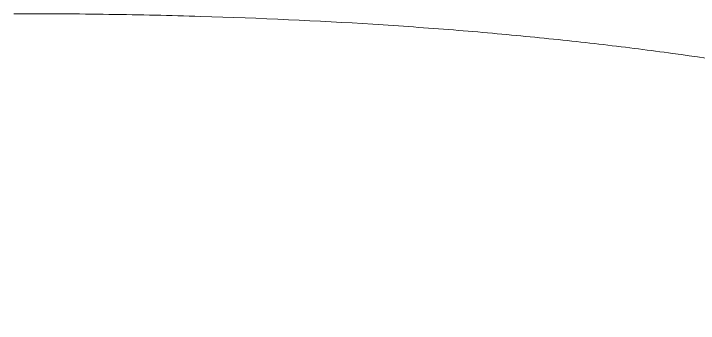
# Model space of a CAD drawing. Extents: x 1155 to 2284, y 0 to 827.
# Drawn here: x 1671.5 to 1693.5, y 550.03 to 559.99 of the extents above; entities that cross this region are included whole.
import ezdxf

# ---------------------------------------------------------------- set-up
doc = ezdxf.new("R2010")
doc.units = 0
doc.header["$LTSCALE"] = 3
doc.header["$MEASUREMENT"] = 0
doc.layers.add('1', color=7, linetype='CONTINUOUS')

msp = doc.modelspace()

# ---------------------------------------------------------------- linework, layer by layer
at = {"layer": '1', "color": 7, "linetype": 'Continuous', "lineweight": 18}
msp.add_open_spline([(1671.501, 559.988), (1672.54, 559.988), (1673.56, 559.981), (1675.562, 559.952), (1676.543, 559.93), (1679.429, 559.844), (1681.275, 559.759), (1683.924, 559.593), (1684.787, 559.531), (1686.473, 559.397), (1687.297, 559.323), (1688.902, 559.166), (1689.685, 559.082), (1691.209, 558.903), (1691.951, 558.809), (1694.115, 558.512), (1695.476, 558.297), (1698.032, 557.841), (1699.227, 557.601), (1700.618, 557.293), (1701.028, 557.2), (1701.443, 557.102), (1701.599, 557.065), (1701.624, 557.059), (1701.634, 557.056), (1701.635, 557.056), (1701.636, 557.056), (1701.636, 557.056), (1701.637, 557.056), (1701.637, 557.056), (1701.642, 557.054), (1701.655, 557.051), (1701.733, 557.033), (1701.937, 556.983), (1703.173, 556.68), (1704.301, 556.373), (1706.237, 555.799), (1707.17, 555.498), (1708.964, 554.87), (1709.825, 554.544), (1711.061, 554.038), (1711.464, 553.867), (1712.251, 553.52), (1712.635, 553.343), (1713.76, 552.809), (1714.472, 552.444), (1715.822, 551.705), (1716.46, 551.33), (1717.662, 550.575), (1718.227, 550.195), (1719.286, 549.438), (1719.78, 549.061), (1720.703, 548.316), (1721.132, 547.948), (1721.928, 547.226), (1722.296, 546.872), (1722.976, 546.185), (1723.289, 545.851), (1723.864, 545.209), (1724.127, 544.9), (1724.489, 544.458), (1724.604, 544.314), (1724.728, 544.156), (1724.749, 544.13), (1724.769, 544.104), (1724.778, 544.093), (1724.779, 544.091), (1724.782, 544.087), (1724.787, 544.081), (1724.818, 544.042), (1724.898, 543.938), (1725.182, 543.565), (1725.446, 543.201), (1725.874, 542.583), (1726.09, 542.256), (1726.522, 541.569), (1726.738, 541.207), (1727.166, 540.449), (1727.378, 540.051), (1727.792, 539.219), (1727.995, 538.785), (1728.386, 537.878), (1728.573, 537.406), (1728.838, 536.669), (1728.924, 536.419), (1729.089, 535.91), (1729.169, 535.651), (1729.4, 534.86), (1729.542, 534.315), (1729.796, 533.219), (1729.909, 532.671), (1730.012, 532.108)], degree=3, knots=[0, 0, 0, 0, 0.028614, 0.028614, 0.057228, 0.057228, 0.114456, 0.114456, 0.14307, 0.14307, 0.171684, 0.171684, 0.200298, 0.200298, 0.228912, 0.228912, 0.286139, 0.286139, 0.343367, 0.343367, 0.357674, 0.364828, 0.365722, 0.366169, 0.366225, 0.366253, 0.366253, 0.36626, 0.36626, 0.366267, 0.366281, 0.366393, 0.366616, 0.368404, 0.371981, 0.400595, 0.400595, 0.429209, 0.429209, 0.457823, 0.457823, 0.47213, 0.47213, 0.486437, 0.486437, 0.515051, 0.515051, 0.543665, 0.543665, 0.572279, 0.572279, 0.600893, 0.600893, 0.629507, 0.629507, 0.658121, 0.658121, 0.686735, 0.686735, 0.715349, 0.715349, 0.729655, 0.729655, 0.731444, 0.732338, 0.732338, 0.732562, 0.732562, 0.732785, 0.733232, 0.736809, 0.743962, 0.772576, 0.772576, 0.80119, 0.80119, 0.829804, 0.829804, 0.858418, 0.858418, 0.887032, 0.887032, 0.915646, 0.915646, 0.929953, 0.929953, 0.94426, 0.94426, 0.972874, 0.972874, 1, 1, 1, 1], dxfattribs=at)

doc.saveas('drawing.dxf')
